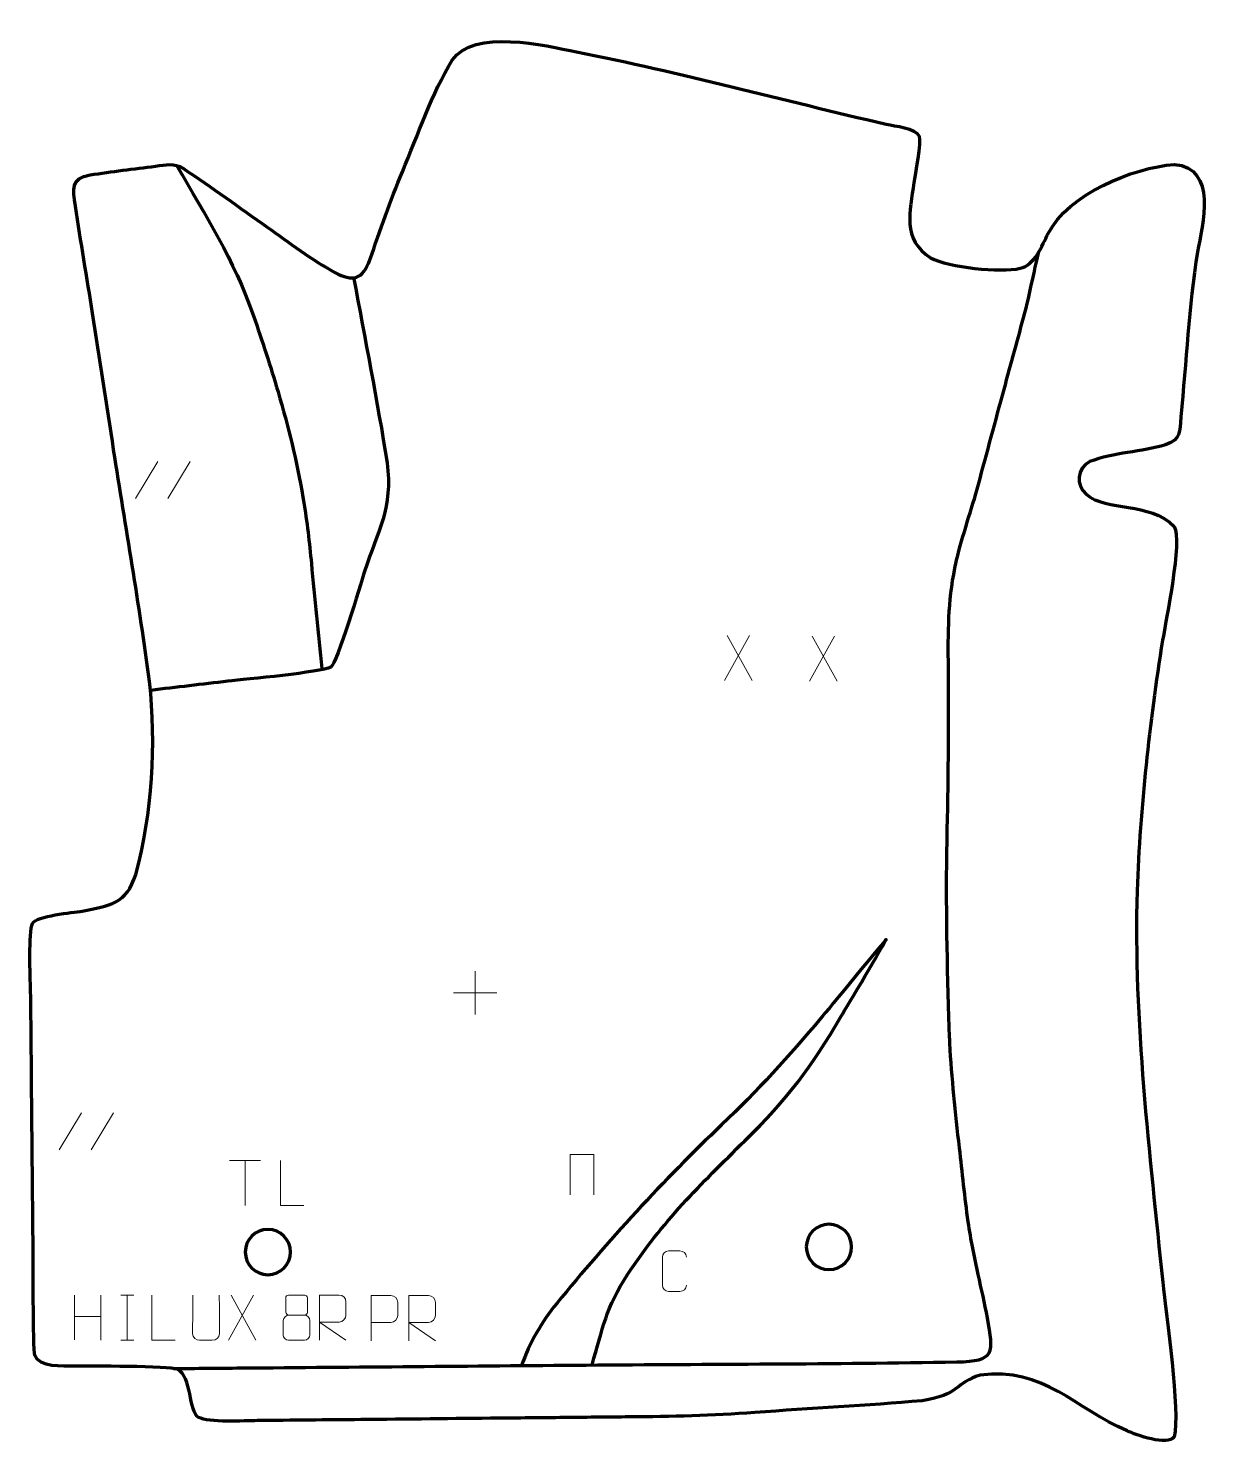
# Model space of a CAD drawing. Header units: millimetres. Extents: x -325 to 332, y -390 to 394.
import ezdxf

# ---------------------------------------------------------------- set-up
doc = ezdxf.new("R2010")
doc.units = ezdxf.units.MM
doc.header["$MEASUREMENT"] = 0
for name, color, linetype in [('layer 1', 7, 'Continuous'), ('layer 2', 7, 'Continuous'), ('layer 3', 7, 'Continuous')]:
    doc.layers.add(name, color=color, linetype=linetype)

msp = doc.modelspace()

# ---------------------------------------------------------------- linework, layer by layer
at = {"layer": 'layer 1', "color": 250, "lineweight": 9}
for points in [[(-253.7087, 154.4624), (-253.7087, 154.4624), (-266.073, 133.9181), (-266.073, 133.9181)], [(-235.9788, 154.4624), (-235.9788, 154.4624), (-248.3431, 133.9181), (-248.3431, 133.9181)], [(73.1557, 58.345), (73.1557, 58.345), (59.4152, 33.3915), (59.4152, 33.3915)], [(60.8698, 58.345), (60.8698, 58.345), (74.6104, 33.4492), (74.6104, 33.4492)], [(120.1235, 57.9909), (120.1235, 57.9909), (106.3829, 33.0374), (106.3829, 33.0374)], [(107.8375, 57.9909), (107.8375, 57.9909), (121.5781, 33.0951), (121.5781, 33.0951)], [(-78.3824, -127.107), (-78.3824, -127.107), (-78.3824, -151.0849), (-78.3824, -151.0849)], [(-66.3935, -139.096), (-66.3935, -139.096), (-90.3713, -139.096), (-90.3713, -139.096)], [(-296.0421, -205.371), (-296.0421, -205.371), (-308.4064, -225.9153), (-308.4064, -225.9153)], [(-278.3122, -205.371), (-278.3122, -205.371), (-290.6765, -225.9153), (-290.6765, -225.9153)], [(-214.1022, -231.7653), (-214.1022, -231.7653), (-197.115, -231.7653), (-197.115, -231.7653)], [(-205.6084, -256.6953), (-205.6084, -256.6953), (-205.6084, -231.7418), (-205.6084, -231.7418)], [(-299.9036, -306.1215), (-299.9036, -306.1215), (-299.9036, -330.899), (-299.9036, -330.899)], [(-285.2603, -306.1215), (-285.2603, -306.1215), (-285.2603, -331.075), (-285.2603, -331.075)], [(-274.247, -306.1392), (-274.247, -306.1392), (-267.0789, -306.1392), (-267.0789, -306.1392)], [(-270.663, -306.1392), (-270.663, -306.1392), (-270.663, -331.0927), (-270.663, -331.0927)], [(-200.9945, -306.1392), (-200.9945, -306.1392), (-214.7351, -331.035), (-214.7351, -331.035)], [(-213.2805, -306.1392), (-213.2805, -306.1392), (-199.5399, -331.0927), (-199.5399, -331.0927)], [(-299.9036, -318.0038), (-299.9036, -318.0038), (-285.2603, -318.0034), (-285.2603, -318.0034)], [(-274.247, -331.0927), (-274.247, -331.0927), (-267.0789, -331.0927), (-267.0789, -331.0927)]]:
    msp.add_open_spline(points, degree=3, dxfattribs=at)
for points, knots in [([(-173.1126, -256.6954), (-173.1126, -256.6954), (-186.0618, -256.6954), (-186.0618, -256.6954), (-186.0618, -256.6954), (-186.0618, -256.6954), (-186.0618, -231.7418), (-186.0618, -231.7418)], [0, 0, 0, 0, 0.33333333, 0.33333333, 0.33333333, 0.33333333, 1, 1, 1, 1]), ([(-12.8695, -250.8134), (-12.8695, -250.8134), (-12.8695, -228.4631), (-12.8695, -228.4631), (-12.8695, -228.4631), (-12.8695, -228.4631), (-25.9878, -228.4631), (-25.9878, -228.4631), (-25.9878, -228.4631), (-25.9878, -228.4631), (-25.9878, -250.8134), (-25.9878, -250.8134)], [0, 0, 0, 0, 0.25, 0.25, 0.25, 0.25, 0.5, 0.5, 0.5, 0.5, 1, 1, 1, 1]), ([(38.3319, -300.6577), (38.2067, -302.7387), (36.7046, -304.0639), (34.7808, -304.0736), (34.7808, -304.0736), (32.6922, -304.0733), (30.6036, -304.0733), (28.5153, -304.0736), (28.5153, -304.0736), (26.7911, -304.168), (25.0247, -302.4801), (25.0347, -300.6733), (25.0347, -300.6733), (25.0352, -295.5051), (25.0352, -290.3374), (25.0347, -285.17), (25.0347, -285.17), (25.0385, -283.2549), (26.6031, -281.715), (28.5309, -281.7271), (28.5309, -281.7271), (30.614, -281.7271), (32.6974, -281.7271), (34.7808, -281.7271), (34.7808, -281.7271), (36.5243, -281.6953), (38.308, -283.0312), (38.3319, -285.2146)], [0, 0, 0, 0, 0.125, 0.125, 0.125, 0.125, 0.25, 0.25, 0.25, 0.25, 0.375, 0.375, 0.375, 0.375, 0.5, 0.5, 0.5, 0.5, 0.625, 0.625, 0.625, 0.625, 0.75, 0.75, 0.75, 0.75, 1, 1, 1, 1]), ([(-244.1884, -331.0928), (-244.1884, -331.0928), (-257.1375, -331.0928), (-257.1375, -331.0928), (-257.1375, -331.0928), (-257.1375, -331.0928), (-257.1375, -306.1392), (-257.1375, -306.1392)], [0, 0, 0, 0, 0.33333333, 0.33333333, 0.33333333, 0.33333333, 1, 1, 1, 1]), ([(-219.8103, -306.135), (-219.8107, -311.6745), (-219.7149, -321.8763), (-219.7145, -327.4167), (-219.7145, -327.4167), (-219.8543, -329.6562), (-221.5315, -331.0824), (-223.6792, -331.0929), (-223.6792, -331.0929), (-226.0111, -331.0925), (-228.343, -331.0925), (-230.6745, -331.0929), (-230.6745, -331.0929), (-232.5995, -331.1944), (-234.5716, -329.3779), (-234.5604, -327.4334), (-234.5604, -327.4334), (-234.5601, -321.8715), (-234.4647, -311.6961), (-234.4651, -306.135)], [0, 0, 0, 0, 0.16666667, 0.16666667, 0.16666667, 0.16666667, 0.33333333, 0.33333333, 0.33333333, 0.33333333, 0.5, 0.5, 0.5, 0.5, 0.66666667, 0.66666667, 0.66666667, 0.66666667, 1, 1, 1, 1]), ([(-183.0909, -307.6051), (-183.0909, -309.8181), (-183.0909, -313.5004), (-183.0909, -315.7137), (-183.0909, -315.7137), (-183.0759, -316.2211), (-182.2686, -317.1525), (-181.5684, -317.1513), (-181.5684, -317.1513), (-178.5985, -317.1511), (-175.6283, -317.236), (-172.6579, -317.2363), (-172.6579, -317.2363), (-171.8608, -317.2321), (-171.1401, -316.4418), (-171.1427, -315.7211), (-171.1427, -315.7211), (-171.143, -313.5051), (-171.143, -309.8204), (-171.1427, -307.6051), (-171.1427, -307.6051), (-171.1612, -306.8943), (-171.7726, -306.1339), (-172.6065, -306.1413), (-172.6065, -306.1413), (-175.6237, -306.1416), (-178.6405, -306.1416), (-181.6572, -306.1413), (-181.6572, -306.1413), (-182.2835, -306.1337), (-183.1076, -306.8447), (-183.0909, -307.6051)], [0, 0, 0, 0, 0.11111111, 0.11111111, 0.11111111, 0.11111111, 0.22222222, 0.22222222, 0.22222222, 0.22222222, 0.33333333, 0.33333333, 0.33333333, 0.33333333, 0.44444444, 0.44444444, 0.44444444, 0.44444444, 0.55555556, 0.55555556, 0.55555556, 0.55555556, 0.66666667, 0.66666667, 0.66666667, 0.66666667, 0.77777778, 0.77777778, 0.77777778, 0.77777778, 1, 1, 1, 1]), ([(-164.4695, -331.0927), (-164.4695, -331.0927), (-164.4695, -306.1392), (-164.4695, -306.1392), (-164.4695, -306.1392), (-160.8747, -306.1392), (-157.2792, -306.1392), (-153.684, -306.1392), (-153.684, -306.1392), (-151.3587, -306.1769), (-149.8014, -307.6669), (-149.8055, -310.0333), (-149.8055, -310.0333), (-149.8059, -312.0688), (-149.8059, -315.1282), (-149.8055, -317.1642), (-149.8055, -317.1642), (-149.8121, -319.0397), (-151.6243, -320.9815), (-153.6338, -321.0006), (-153.6338, -321.0006), (-153.6338, -321.0006), (-164.4695, -321.0006), (-164.4695, -321.0006), (-164.4695, -321.0006), (-164.4695, -321.0006), (-149.8148, -331.0927), (-149.8148, -331.0927)], [0, 0, 0, 0, 0.125, 0.125, 0.125, 0.125, 0.25, 0.25, 0.25, 0.25, 0.375, 0.375, 0.375, 0.375, 0.5, 0.5, 0.5, 0.5, 0.625, 0.625, 0.625, 0.625, 0.75, 0.75, 0.75, 0.75, 1, 1, 1, 1]), ([(-135.8368, -331.3135), (-135.8368, -331.3135), (-135.8368, -306.3599), (-135.8368, -306.3599), (-135.8368, -306.3599), (-132.2418, -306.3599), (-128.6465, -306.3599), (-125.0511, -306.3599), (-125.0511, -306.3599), (-122.7259, -306.3978), (-121.1685, -307.8879), (-121.1727, -310.254), (-121.1727, -310.254), (-121.1731, -312.2897), (-121.1731, -315.349), (-121.1727, -317.385), (-121.1727, -317.385), (-121.1792, -319.2604), (-122.9914, -321.2023), (-125.001, -321.2214), (-125.001, -321.2214), (-125.001, -321.2214), (-135.8368, -321.2214), (-135.8368, -321.2214)], [0, 0, 0, 0, 0.14285714, 0.14285714, 0.14285714, 0.14285714, 0.28571429, 0.28571429, 0.28571429, 0.28571429, 0.42857143, 0.42857143, 0.42857143, 0.42857143, 0.57142857, 0.57142857, 0.57142857, 0.57142857, 0.71428571, 0.71428571, 0.71428571, 0.71428571, 1, 1, 1, 1]), ([(-115.0241, -331.3096), (-115.0241, -331.3096), (-115.0241, -306.3561), (-115.0241, -306.3561), (-115.0241, -306.3561), (-111.4293, -306.3561), (-107.8338, -306.3561), (-104.2386, -306.3561), (-104.2386, -306.3561), (-101.9133, -306.3938), (-100.356, -307.8838), (-100.3601, -310.2502), (-100.3601, -310.2502), (-100.3605, -312.2857), (-100.3605, -315.3451), (-100.3601, -317.3811), (-100.3601, -317.3811), (-100.3666, -319.2566), (-102.1789, -321.1984), (-104.1884, -321.2175), (-104.1884, -321.2175), (-104.1884, -321.2175), (-115.0241, -321.2175), (-115.0241, -321.2175), (-115.0241, -321.2175), (-115.0241, -321.2175), (-100.3694, -331.3096), (-100.3694, -331.3096)], [0, 0, 0, 0, 0.125, 0.125, 0.125, 0.125, 0.25, 0.25, 0.25, 0.25, 0.375, 0.375, 0.375, 0.375, 0.5, 0.5, 0.5, 0.5, 0.625, 0.625, 0.625, 0.625, 0.75, 0.75, 0.75, 0.75, 1, 1, 1, 1]), ([(-184.5497, -320.1233), (-184.5497, -323.2941), (-184.5497, -324.9962), (-184.5497, -328.1676), (-184.5497, -328.1676), (-184.5582, -329.3895), (-182.8603, -331.0822), (-181.6077, -331.0907), (-181.6077, -331.0907), (-178.6246, -331.0904), (-175.6413, -331.0904), (-172.6579, -331.0907), (-172.6579, -331.0907), (-171.3347, -331.079), (-169.7142, -329.4574), (-169.7253, -328.1582), (-169.7253, -328.1582), (-169.7256, -324.99), (-169.7256, -323.2912), (-169.7253, -320.1233), (-169.7253, -320.1233), (-169.795, -318.7429), (-171.3728, -317.1643), (-172.6782, -317.1704), (-172.6782, -317.1704), (-175.6548, -317.1707), (-178.6314, -317.1707), (-181.6077, -317.1704), (-181.6077, -317.1704), (-182.6872, -317.164), (-184.5335, -318.7429), (-184.5497, -320.1233)], [0, 0, 0, 0, 0.11111111, 0.11111111, 0.11111111, 0.11111111, 0.22222222, 0.22222222, 0.22222222, 0.22222222, 0.33333333, 0.33333333, 0.33333333, 0.33333333, 0.44444444, 0.44444444, 0.44444444, 0.44444444, 0.55555556, 0.55555556, 0.55555556, 0.55555556, 0.66666667, 0.66666667, 0.66666667, 0.66666667, 0.77777778, 0.77777778, 0.77777778, 0.77777778, 1, 1, 1, 1])]:
    msp.add_open_spline(points, degree=3, knots=knots, dxfattribs=at)
at = {"layer": 'layer 2', "color": 142, "lineweight": 158}
for points, knots in [([(-243.4402, 318.2038), (-227.0591, 289.4284), (-212.084, 266.8283), (-200.9687, 234.9931), (-200.9687, 234.9931), (-196.1076, 221.0709), (-191.551, 207.0498), (-187.3287, 192.9206), (-187.3287, 192.9206), (-181.7387, 173.6383), (-176.9572, 154.6194), (-173.5762, 134.8113), (-173.5762, 134.8113), (-171.643, 123.286), (-170.2046, 111.7852), (-169.1244, 100.1502), (-169.1244, 100.1502), (-169.1244, 100.1502), (-168.9428, 98.169), (-168.9428, 98.169), (-168.9428, 98.169), (-167.1981, 78.8018), (-165.1458, 59.4643), (-163.2042, 40.1162), (-163.2042, 40.1162), (-163.2042, 40.1162), (-163.1086, 39.1648), (-163.1086, 39.1648)], [0, 0, 0, 0, 0.125, 0.125, 0.125, 0.125, 0.25, 0.25, 0.25, 0.25, 0.375, 0.375, 0.375, 0.375, 0.5, 0.5, 0.5, 0.5, 0.625, 0.625, 0.625, 0.625, 0.75, 0.75, 0.75, 0.75, 1, 1, 1, 1]), ([(-245.0749, -346.6841), (-232.6737, -346.5791), (-220.2724, -346.4741), (-207.8711, -346.3691), (-207.8711, -346.3691), (-144.2748, -345.8307), (-80.6786, -345.2922), (-17.0822, -344.7537), (-17.0822, -344.7537), (51.1659, -344.1834), (119.5535, -344.2617), (187.7783, -343.0535), (187.7783, -343.0535), (209.2399, -342.6734), (208.1824, -338.014), (204.7006, -318.6926), (204.7006, -318.6926), (203.2557, -310.675), (201.3638, -302.7214), (199.6124, -294.7653), (199.6124, -294.7653), (197.5245, -285.0535), (195.5461, -275.4753), (194.1073, -265.6373), (194.1073, -265.6373), (192.1529, -252.053), (190.8432, -238.3695), (189.268, -224.7367), (189.268, -224.7367), (187.0312, -205.4696), (184.9803, -186.3321), (183.9401, -166.9525), (183.9401, -166.9525), (183.6863, -162.1271), (183.494, -157.3089), (183.3532, -152.479), (183.3532, -152.479), (182.3785, -117.8476), (181.7081, -83.271), (182.5008, -48.6264), (182.5008, -48.6264), (183.2442, -18.0258), (183.3461, 12.5736), (183.1089, 43.1811), (183.1089, 43.1811), (183.1089, 43.1811), (183.1004, 44.1366), (183.1004, 44.1366), (183.1004, 44.1366), (182.9265, 62.8317), (183.2882, 80.6068), (187.436, 98.9513), (187.436, 98.9513), (187.436, 98.9513), (187.6521, 99.8893), (187.6521, 99.8893), (187.6521, 99.8893), (191.0301, 114.0117), (195.8842, 127.7544), (199.7268, 141.7569), (199.7268, 141.7569), (204.4503, 159.2529), (209.1348, 176.7591), (213.8844, 194.2479), (213.8844, 194.2479), (217.7259, 208.3476), (221.5704, 222.4465), (225.4086, 236.5471), (225.4086, 236.5471), (227.2252, 243.2221), (228.7489, 251.1379), (230.2987, 258.0001), (230.2987, 258.0001), (231.2119, 262.0434), (232.1252, 266.0867), (233.0383, 270.13)], [0, 0, 0, 0, 0.05, 0.05, 0.05, 0.05, 0.1, 0.1, 0.1, 0.1, 0.15, 0.15, 0.15, 0.15, 0.2, 0.2, 0.2, 0.2, 0.25, 0.25, 0.25, 0.25, 0.3, 0.3, 0.3, 0.3, 0.35, 0.35, 0.35, 0.35, 0.4, 0.4, 0.4, 0.4, 0.45, 0.45, 0.45, 0.45, 0.5, 0.5, 0.5, 0.5, 0.55, 0.55, 0.55, 0.55, 0.6, 0.6, 0.6, 0.6, 0.65, 0.65, 0.65, 0.65, 0.7, 0.7, 0.7, 0.7, 0.75, 0.75, 0.75, 0.75, 0.8, 0.8, 0.8, 0.8, 0.85, 0.85, 0.85, 0.85, 0.9, 0.9, 0.9, 0.9, 1, 1, 1, 1]), ([(-145.5637, 256.2585), (-139.4648, 222.2158), (-132.4014, 187.9045), (-127.1253, 153.7768), (-127.1253, 153.7768), (-123.8045, 128.8416), (-132.0473, 116.2965), (-139.5502, 93.7176), (-139.5502, 93.7176), (-141.7732, 86.6598), (-154.7532, 42.7859), (-158.1822, 40.8776), (-158.1822, 40.8776), (-163.5869, 37.8697), (-205.09, 34.2215), (-215.0271, 33.0513), (-215.0271, 33.0513), (-229.2875, 31.3721), (-243.5478, 29.6931), (-257.8082, 28.0139)], [0, 0, 0, 0, 0.16666667, 0.16666667, 0.16666667, 0.16666667, 0.33333333, 0.33333333, 0.33333333, 0.33333333, 0.5, 0.5, 0.5, 0.5, 0.66666667, 0.66666667, 0.66666667, 0.66666667, 1, 1, 1, 1]), ([(-13.8332, -344.7262), (-7.8002, -324.4953), (-6.1989, -313.095), (5.8182, -294.7287), (5.8182, -294.7287), (25.0126, -265.529), (46.0623, -245.142), (70.6158, -220.8948), (70.6158, -220.8948), (94.3559, -197.4028), (107.0327, -180.9412), (123.8593, -152.0967), (123.8593, -152.0967), (126.6477, -147.3263), (148.4021, -111.2036), (148.6992, -109.6697), (148.6992, -109.6697), (148.345, -109.8916), (116.1171, -149.0241), (112.5218, -153.2623), (112.5218, -153.2623), (95.1365, -173.757), (77.2824, -193.5745), (57.8028, -212.1177), (57.8028, -212.1177), (25.5777, -242.5936), (-5.2735, -276.3193), (-33.3016, -310.6893), (-33.3016, -310.6893), (-41.7611, -321.0739), (-48.3374, -332.3741), (-52.717, -345.0555)], [0, 0, 0, 0, 0.11111111, 0.11111111, 0.11111111, 0.11111111, 0.22222222, 0.22222222, 0.22222222, 0.22222222, 0.33333333, 0.33333333, 0.33333333, 0.33333333, 0.44444444, 0.44444444, 0.44444444, 0.44444444, 0.55555556, 0.55555556, 0.55555556, 0.55555556, 0.66666667, 0.66666667, 0.66666667, 0.66666667, 0.77777778, 0.77777778, 0.77777778, 0.77777778, 1, 1, 1, 1])]:
    msp.add_open_spline(points, degree=3, knots=knots, dxfattribs=at)
at = {"layer": 'layer 2', "color": 142, "lineweight": 200}
for points in [[(-192.9737, -269.8273), (-186.0561, -269.8273), (-180.4482, -275.4352), (-180.4482, -282.3529), (-180.4482, -282.3529), (-180.4481, -289.2706), (-186.056, -294.8785), (-192.9737, -294.8785), (-192.9737, -294.8785), (-199.8914, -294.8785), (-205.4993, -289.2706), (-205.4993, -282.3529), (-205.4993, -282.3529), (-205.4994, -275.4352), (-199.8915, -269.8273), (-192.9737, -269.8273)], [(-192.9737, -269.8273), (-186.0561, -269.8273), (-180.4482, -275.4352), (-180.4482, -282.3529), (-180.4482, -282.3529), (-180.4481, -289.2706), (-186.056, -294.8785), (-192.9737, -294.8785), (-192.9737, -294.8785), (-199.8914, -294.8785), (-205.4993, -289.2707), (-205.4993, -282.353), (-205.4993, -282.353), (-205.4994, -275.4352), (-199.8915, -269.8273), (-192.9737, -269.8273)], [(-192.9737, -269.8273), (-186.0561, -269.8273), (-180.4482, -275.4352), (-180.4482, -282.3529), (-180.4482, -282.3529), (-180.4481, -289.2706), (-186.056, -294.8785), (-192.9737, -294.8785), (-192.9737, -294.8785), (-199.8914, -294.8785), (-205.4993, -289.2707), (-205.4993, -282.353), (-205.4993, -282.353), (-205.4994, -275.4353), (-199.8915, -269.8273), (-192.9737, -269.8273)], [(-192.9737, -269.8273), (-186.0561, -269.8273), (-180.4482, -275.4352), (-180.4482, -282.3529), (-180.4482, -282.3529), (-180.4481, -289.2706), (-186.056, -294.8785), (-192.9737, -294.8785), (-192.9737, -294.8785), (-199.8914, -294.8786), (-205.4993, -289.2707), (-205.4993, -282.353), (-205.4993, -282.353), (-205.4994, -275.4353), (-199.8915, -269.8273), (-192.9737, -269.8273)], [(-192.9737, -269.8274), (-186.0561, -269.8274), (-180.4482, -275.4352), (-180.4482, -282.3529), (-180.4482, -282.3529), (-180.4481, -289.2706), (-186.056, -294.8785), (-192.9737, -294.8786), (-192.9737, -294.8786), (-199.8914, -294.8786), (-205.4993, -289.2707), (-205.4993, -282.353), (-205.4993, -282.353), (-205.4994, -275.4353), (-199.8915, -269.8274), (-192.9737, -269.8274)], [(-192.9737, -269.8274), (-186.0561, -269.8274), (-180.4482, -275.4353), (-180.4482, -282.3529), (-180.4482, -282.3529), (-180.4481, -289.2706), (-186.056, -294.8785), (-192.9737, -294.8786), (-192.9737, -294.8786), (-199.8914, -294.8786), (-205.4993, -289.2707), (-205.4993, -282.353), (-205.4993, -282.353), (-205.4994, -275.4353), (-199.8915, -269.8274), (-192.9737, -269.8274)], [(-192.9737, -269.8274), (-186.0561, -269.8274), (-180.4482, -275.4353), (-180.4482, -282.353), (-180.4482, -282.353), (-180.4481, -289.2707), (-186.056, -294.8786), (-192.9737, -294.8786), (-192.9737, -294.8786), (-199.8914, -294.8786), (-205.4993, -289.2707), (-205.4993, -282.353), (-205.4993, -282.353), (-205.4994, -275.4353), (-199.8915, -269.8274), (-192.9737, -269.8274)], [(-192.9737, -269.8274), (-186.0561, -269.8274), (-180.4482, -275.4353), (-180.4482, -282.353), (-180.4482, -282.353), (-180.4481, -289.2707), (-186.056, -294.8786), (-192.9737, -294.8786), (-192.9737, -294.8786), (-199.8914, -294.8786), (-205.4993, -289.2707), (-205.4993, -282.353), (-205.4993, -282.353), (-205.4994, -275.4353), (-199.8915, -269.8274), (-192.9737, -269.8274)], [(-192.9737, -269.8274), (-186.0561, -269.8274), (-180.4482, -275.4353), (-180.4482, -282.353), (-180.4482, -282.353), (-180.4481, -289.2707), (-186.056, -294.8786), (-192.9737, -294.8786), (-192.9737, -294.8786), (-199.8914, -294.8786), (-205.4993, -289.2707), (-205.4993, -282.3531), (-205.4993, -282.3531), (-205.4994, -275.4353), (-199.8915, -269.8274), (-192.9737, -269.8274)], [(-192.9737, -269.8274), (-186.0561, -269.8274), (-180.4482, -275.4353), (-180.4482, -282.353), (-180.4482, -282.353), (-180.4481, -289.2707), (-186.056, -294.8786), (-192.9737, -294.8786), (-192.9737, -294.8786), (-199.8914, -294.8786), (-205.4993, -289.2708), (-205.4993, -282.3531), (-205.4993, -282.3531), (-205.4994, -275.4354), (-199.8915, -269.8274), (-192.9737, -269.8274)], [(-192.9737, -269.8274), (-186.0561, -269.8274), (-180.4482, -275.4353), (-180.4482, -282.353), (-180.4482, -282.353), (-180.4481, -289.2707), (-186.056, -294.8786), (-192.9737, -294.8786), (-192.9737, -294.8786), (-199.8914, -294.8787), (-205.4993, -289.2708), (-205.4993, -282.3531), (-205.4993, -282.3531), (-205.4994, -275.4354), (-199.8915, -269.8274), (-192.9737, -269.8274)], [(-192.9737, -269.8274), (-186.0561, -269.8274), (-180.4482, -275.4353), (-180.4482, -282.353), (-180.4482, -282.353), (-180.4481, -289.2707), (-186.056, -294.8786), (-192.9737, -294.8786), (-192.9737, -294.8786), (-199.8914, -294.8787), (-205.4993, -289.2708), (-205.4993, -282.3531), (-205.4993, -282.3531), (-205.4994, -275.4354), (-199.8915, -269.8274), (-192.9737, -269.8274)], [(-192.9737, -269.8275), (-186.0561, -269.8275), (-180.4482, -275.4354), (-180.4482, -282.353), (-180.4482, -282.353), (-180.4481, -289.2707), (-186.056, -294.8786), (-192.9737, -294.8787), (-192.9737, -294.8787), (-199.8914, -294.8787), (-205.4993, -289.2708), (-205.4993, -282.3531), (-205.4993, -282.3531), (-205.4994, -275.4354), (-199.8915, -269.8275), (-192.9737, -269.8275)], [(-192.9737, -269.8275), (-186.0561, -269.8275), (-180.4482, -275.4354), (-180.4482, -282.3531), (-180.4482, -282.3531), (-180.4481, -289.2707), (-186.056, -294.8787), (-192.9737, -294.8787), (-192.9737, -294.8787), (-199.8914, -294.8787), (-205.4993, -289.2708), (-205.4993, -282.3531), (-205.4993, -282.3531), (-205.4994, -275.4354), (-199.8915, -269.8275), (-192.9737, -269.8275)], [(-192.9737, -269.8275), (-186.0561, -269.8275), (-180.4482, -275.4354), (-180.4482, -282.3531), (-180.4482, -282.3531), (-180.4481, -289.2708), (-186.056, -294.8787), (-192.9737, -294.8787), (-192.9737, -294.8787), (-199.8914, -294.8787), (-205.4993, -289.2708), (-205.4993, -282.3531), (-205.4993, -282.3531), (-205.4994, -275.4354), (-199.8915, -269.8275), (-192.9737, -269.8275)], [(-192.9737, -269.8275), (-186.0561, -269.8275), (-180.4482, -275.4354), (-180.4482, -282.3531), (-180.4482, -282.3531), (-180.4481, -289.2708), (-186.056, -294.8787), (-192.9737, -294.8787), (-192.9737, -294.8787), (-199.8914, -294.8787), (-205.4993, -289.2708), (-205.4993, -282.3531), (-205.4993, -282.3531), (-205.4994, -275.4354), (-199.8915, -269.8275), (-192.9737, -269.8275)], [(-192.9737, -269.8275), (-186.0561, -269.8275), (-180.4482, -275.4354), (-180.4482, -282.3531), (-180.4482, -282.3531), (-180.4481, -289.2708), (-186.056, -294.8787), (-192.9737, -294.8787), (-192.9737, -294.8787), (-199.8914, -294.8787), (-205.4993, -289.2709), (-205.4993, -282.3532), (-205.4993, -282.3532), (-205.4994, -275.4354), (-199.8915, -269.8275), (-192.9737, -269.8275)], [(-192.9737, -269.8275), (-186.0561, -269.8275), (-180.4482, -275.4354), (-180.4482, -282.3531), (-180.4482, -282.3531), (-180.4481, -289.2708), (-186.056, -294.8787), (-192.9737, -294.8787), (-192.9737, -294.8787), (-199.8914, -294.8787), (-205.4993, -289.2709), (-205.4993, -282.3532), (-205.4993, -282.3532), (-205.4994, -275.4355), (-199.8915, -269.8275), (-192.9737, -269.8275)], [(-192.9737, -269.8275), (-186.0561, -269.8275), (-180.4482, -275.4354), (-180.4482, -282.3531), (-180.4482, -282.3531), (-180.4481, -289.2708), (-186.056, -294.8787), (-192.9737, -294.8787), (-192.9737, -294.8787), (-199.8914, -294.8788), (-205.4993, -289.2709), (-205.4993, -282.3532), (-205.4993, -282.3532), (-205.4994, -275.4355), (-199.8915, -269.8275), (-192.9737, -269.8275)], [(-192.9737, -269.8276), (-186.0561, -269.8276), (-180.4482, -275.4354), (-180.4482, -282.3531), (-180.4482, -282.3531), (-180.4481, -289.2708), (-186.056, -294.8787), (-192.9737, -294.8788), (-192.9737, -294.8788), (-199.8914, -294.8788), (-205.4993, -289.2709), (-205.4993, -282.3532), (-205.4993, -282.3532), (-205.4994, -275.4355), (-199.8915, -269.8276), (-192.9737, -269.8276)], [(-192.9737, -269.8276), (-186.0561, -269.8276), (-180.4482, -275.4355), (-180.4482, -282.3531), (-180.4482, -282.3531), (-180.4481, -289.2708), (-186.056, -294.8787), (-192.9737, -294.8788), (-192.9737, -294.8788), (-199.8914, -294.8788), (-205.4993, -289.2709), (-205.4993, -282.3532), (-205.4993, -282.3532), (-205.4994, -275.4355), (-199.8915, -269.8276), (-192.9737, -269.8276)], [(104.6152, -279.5249), (104.6152, -272.6072), (110.2231, -266.9993), (117.1408, -266.9993), (117.1408, -266.9993), (124.0586, -266.9993), (129.6665, -272.6072), (129.6665, -279.5249), (129.6665, -279.5249), (129.6666, -286.4426), (124.0586, -292.0505), (117.1409, -292.0505), (117.1409, -292.0505), (110.2231, -292.0505), (104.6152, -286.4426), (104.6152, -279.5249)], [(104.6152, -279.5249), (104.6152, -272.6072), (110.2231, -266.9993), (117.1408, -266.9993), (117.1408, -266.9993), (124.0586, -266.9993), (129.6665, -272.6072), (129.6665, -279.5249), (129.6665, -279.5249), (129.6666, -286.4426), (124.0586, -292.0505), (117.1409, -292.0505), (117.1409, -292.0505), (110.2231, -292.0505), (104.6152, -286.4426), (104.6152, -279.5249)], [(104.6152, -279.5249), (104.6152, -272.6072), (110.2231, -266.9993), (117.1408, -266.9993), (117.1408, -266.9993), (124.0586, -266.9993), (129.6665, -272.6072), (129.6665, -279.5249), (129.6665, -279.5249), (129.6666, -286.4426), (124.0586, -292.0505), (117.1409, -292.0505), (117.1409, -292.0505), (110.2231, -292.0506), (104.6152, -286.4426), (104.6152, -279.5249)], [(104.6152, -279.5249), (104.6152, -272.6072), (110.2231, -266.9993), (117.1408, -266.9993), (117.1408, -266.9993), (124.0586, -266.9993), (129.6665, -272.6072), (129.6665, -279.5249), (129.6665, -279.5249), (129.6666, -286.4426), (124.0586, -292.0505), (117.1409, -292.0505), (117.1409, -292.0505), (110.2231, -292.0506), (104.6152, -286.4427), (104.6152, -279.5249)], [(104.6152, -279.525), (104.6152, -272.6073), (110.2231, -266.9994), (117.1408, -266.9994), (117.1408, -266.9994), (124.0586, -266.9993), (129.6665, -272.6072), (129.6665, -279.5249), (129.6665, -279.5249), (129.6666, -286.4426), (124.0586, -292.0505), (117.1409, -292.0506), (117.1409, -292.0506), (110.2231, -292.0506), (104.6152, -286.4427), (104.6152, -279.525)], [(104.6152, -279.525), (104.6152, -272.6073), (110.2231, -266.9994), (117.1408, -266.9994), (117.1408, -266.9994), (124.0586, -266.9994), (129.6665, -272.6072), (129.6665, -279.5249), (129.6665, -279.5249), (129.6666, -286.4426), (124.0586, -292.0505), (117.1409, -292.0506), (117.1409, -292.0506), (110.2231, -292.0506), (104.6152, -286.4427), (104.6152, -279.525)], [(104.6152, -279.525), (104.6152, -272.6073), (110.2231, -266.9994), (117.1408, -266.9994), (117.1408, -266.9994), (124.0586, -266.9994), (129.6665, -272.6073), (129.6665, -279.5249), (129.6665, -279.5249), (129.6666, -286.4426), (124.0586, -292.0506), (117.1409, -292.0506), (117.1409, -292.0506), (110.2231, -292.0506), (104.6152, -286.4427), (104.6152, -279.525)], [(104.6152, -279.525), (104.6152, -272.6073), (110.2231, -266.9994), (117.1408, -266.9994), (117.1408, -266.9994), (124.0586, -266.9994), (129.6665, -272.6073), (129.6665, -279.525), (129.6665, -279.525), (129.6666, -286.4427), (124.0586, -292.0506), (117.1409, -292.0506), (117.1409, -292.0506), (110.2231, -292.0506), (104.6152, -286.4427), (104.6152, -279.525)], [(104.6152, -279.525), (104.6152, -272.6073), (110.2231, -266.9994), (117.1408, -266.9994), (117.1408, -266.9994), (124.0586, -266.9994), (129.6665, -272.6073), (129.6665, -279.525), (129.6665, -279.525), (129.6666, -286.4427), (124.0586, -292.0506), (117.1409, -292.0506), (117.1409, -292.0506), (110.2231, -292.0506), (104.6152, -286.4427), (104.6152, -279.525)], [(104.6152, -279.525), (104.6152, -272.6073), (110.2231, -266.9994), (117.1408, -266.9994), (117.1408, -266.9994), (124.0586, -266.9994), (129.6665, -272.6073), (129.6665, -279.525), (129.6665, -279.525), (129.6666, -286.4427), (124.0586, -292.0506), (117.1409, -292.0506), (117.1409, -292.0506), (110.2231, -292.0506), (104.6152, -286.4427), (104.6152, -279.525)], [(104.6152, -279.525), (104.6152, -272.6073), (110.2231, -266.9994), (117.1408, -266.9994), (117.1408, -266.9994), (124.0586, -266.9994), (129.6665, -272.6073), (129.6665, -279.525), (129.6665, -279.525), (129.6666, -286.4427), (124.0586, -292.0506), (117.1409, -292.0506), (117.1409, -292.0506), (110.2231, -292.0507), (104.6152, -286.4428), (104.6152, -279.525)], [(104.6152, -279.525), (104.6152, -272.6074), (110.2231, -266.9995), (117.1408, -266.9994), (117.1408, -266.9994), (124.0586, -266.9994), (129.6665, -272.6073), (129.6665, -279.525), (129.6665, -279.525), (129.6666, -286.4427), (124.0586, -292.0506), (117.1409, -292.0506), (117.1409, -292.0506), (110.2231, -292.0507), (104.6152, -286.4428), (104.6152, -279.525)], [(104.6152, -279.5251), (104.6152, -272.6074), (110.2231, -266.9995), (117.1408, -266.9995), (117.1408, -266.9995), (124.0586, -266.9995), (129.6665, -272.6073), (129.6665, -279.525), (129.6665, -279.525), (129.6666, -286.4427), (124.0586, -292.0506), (117.1409, -292.0507), (117.1409, -292.0507), (110.2231, -292.0507), (104.6152, -286.4428), (104.6152, -279.5251)], [(104.6152, -279.5251), (104.6152, -272.6074), (110.2231, -266.9995), (117.1408, -266.9995), (117.1408, -266.9995), (124.0586, -266.9995), (129.6665, -272.6073), (129.6665, -279.525), (129.6665, -279.525), (129.6666, -286.4427), (124.0586, -292.0506), (117.1409, -292.0507), (117.1409, -292.0507), (110.2231, -292.0507), (104.6152, -286.4428), (104.6152, -279.5251)], [(104.6152, -279.5251), (104.6152, -272.6074), (110.2231, -266.9995), (117.1408, -266.9995), (117.1408, -266.9995), (124.0586, -266.9995), (129.6665, -272.6074), (129.6665, -279.5251), (129.6665, -279.5251), (129.6666, -286.4427), (124.0586, -292.0507), (117.1409, -292.0507), (117.1409, -292.0507), (110.2231, -292.0507), (104.6152, -286.4428), (104.6152, -279.5251)], [(104.6152, -279.5251), (104.6152, -272.6074), (110.2231, -266.9995), (117.1408, -266.9995), (117.1408, -266.9995), (124.0586, -266.9995), (129.6665, -272.6074), (129.6665, -279.5251), (129.6665, -279.5251), (129.6666, -286.4428), (124.0586, -292.0507), (117.1409, -292.0507), (117.1409, -292.0507), (110.2231, -292.0507), (104.6152, -286.4428), (104.6152, -279.5251)], [(104.6152, -279.5251), (104.6152, -272.6074), (110.2231, -266.9995), (117.1408, -266.9995), (117.1408, -266.9995), (124.0586, -266.9995), (129.6665, -272.6074), (129.6665, -279.5251), (129.6665, -279.5251), (129.6666, -286.4428), (124.0586, -292.0507), (117.1409, -292.0507), (117.1409, -292.0507), (110.2231, -292.0507), (104.6152, -286.4428), (104.6152, -279.5251)], [(104.6152, -279.5251), (104.6152, -272.6074), (110.2231, -266.9995), (117.1408, -266.9995), (117.1408, -266.9995), (124.0586, -266.9995), (129.6665, -272.6074), (129.6665, -279.5251), (129.6665, -279.5251), (129.6666, -286.4428), (124.0586, -292.0507), (117.1409, -292.0507), (117.1409, -292.0507), (110.2231, -292.0508), (104.6152, -286.4428), (104.6152, -279.5251)], [(104.6152, -279.5251), (104.6152, -272.6074), (110.2231, -266.9995), (117.1408, -266.9995), (117.1408, -266.9995), (124.0586, -266.9995), (129.6665, -272.6074), (129.6665, -279.5251), (129.6665, -279.5251), (129.6666, -286.4428), (124.0586, -292.0507), (117.1409, -292.0507), (117.1409, -292.0507), (110.2231, -292.0508), (104.6152, -286.4429), (104.6152, -279.5251)], [(104.6152, -279.5252), (104.6152, -272.6075), (110.2231, -266.9996), (117.1408, -266.9996), (117.1408, -266.9996), (124.0586, -266.9995), (129.6665, -272.6074), (129.6665, -279.5251), (129.6665, -279.5251), (129.6666, -286.4428), (124.0586, -292.0507), (117.1409, -292.0508), (117.1409, -292.0508), (110.2231, -292.0508), (104.6152, -286.4429), (104.6152, -279.5252)], [(104.6152, -279.5252), (104.6152, -272.6075), (110.2231, -266.9996), (117.1408, -266.9996), (117.1408, -266.9996), (124.0586, -266.9996), (129.6665, -272.6074), (129.6665, -279.5251), (129.6665, -279.5251), (129.6666, -286.4428), (124.0586, -292.0507), (117.1409, -292.0508), (117.1409, -292.0508), (110.2231, -292.0508), (104.6152, -286.4429), (104.6152, -279.5252)]]:
    msp.add_open_spline(points, degree=3, knots=[0, 0, 0, 0, 0.2, 0.2, 0.2, 0.2, 0.4, 0.4, 0.4, 0.4, 0.6, 0.6, 0.6, 0.6, 1, 1, 1, 1], dxfattribs=at)
for points in [[(-192.9737, -269.8273), (-192.9737, -269.8273), (-192.9737, -269.8276), (-192.9737, -269.8276)], [(-192.9737, -269.8273), (-192.9737, -269.8273), (-192.9737, -269.8276), (-192.9737, -269.8276)], [(117.1408, -266.9993), (117.1408, -266.9993), (117.1408, -266.9996), (117.1408, -266.9996)], [(104.6152, -279.5249), (104.6152, -279.5249), (104.6152, -279.5252), (104.6152, -279.5252)], [(104.6152, -279.5249), (104.6152, -279.5249), (104.6152, -279.5252), (104.6152, -279.5252)], [(129.6665, -279.5249), (129.6665, -279.5249), (129.6665, -279.5251), (129.6665, -279.5251)], [(-205.4993, -282.3529), (-205.4993, -282.3529), (-205.4993, -282.3532), (-205.4993, -282.3532)], [(-180.4482, -282.3529), (-180.4482, -282.3529), (-180.4482, -282.3531), (-180.4482, -282.3531)], [(-192.9737, -294.8785), (-192.9737, -294.8785), (-192.9737, -294.8788), (-192.9737, -294.8788)], [(117.1409, -292.0505), (117.1409, -292.0505), (117.1409, -292.0508), (117.1409, -292.0508)]]:
    msp.add_open_spline(points, degree=3, dxfattribs=at)
at = {"layer": 'layer 3', "color": 242, "lineweight": 158}
msp.add_open_spline([(-22.4394, 380.8251), (-39.8078, 384.3051), (-79.2231, 393.7612), (-91.0796, 376.2007), (-91.0796, 376.2007), (-102.4373, 357.6837), (-110.0791, 334.7237), (-118.6086, 314.5659), (-118.6086, 314.5659), (-125.3693, 298.3399), (-130.8028, 282.3238), (-136.6768, 265.8167), (-136.6768, 265.8167), (-140.5343, 254.9766), (-145.9447, 253.5627), (-155.9615, 258.9479), (-155.9615, 258.9479), (-168.1624, 265.5073), (-181.7739, 275.8698), (-193.3064, 283.9648), (-193.3064, 283.9648), (-208.6443, 294.7291), (-224.1762, 305.8955), (-239.6734, 316.3633), (-239.6734, 316.3633), (-245.0126, 319.6736), (-249.0972, 318.3648), (-255.145, 317.6145), (-255.145, 317.6145), (-267.1067, 316.1079), (-279.2839, 314.6415), (-291.1883, 312.8082), (-291.1883, 312.8082), (-302.1874, 310.7813), (-300.6411, 304.9578), (-299.293, 295.5939), (-299.293, 295.5939), (-296.4054, 275.8948), (-292.9436, 256.1067), (-289.8901, 236.386), (-289.8901, 236.386), (-285.9934, 211.2197), (-282.0968, 186.0535), (-278.2001, 160.8872), (-278.2001, 160.8872), (-271.5776, 118.288), (-264.0447, 75.6107), (-258.3695, 32.8948), (-258.3695, 32.8948), (-254.5394, -1.7573), (-256.8411, -39.967), (-265.9826, -73.6534), (-265.9826, -73.6534), (-271.0098, -90.1058), (-280.4099, -90.9579), (-295.6689, -93.9453), (-295.6689, -93.9453), (-300.6756, -94.7691), (-321.0817, -96.5719), (-323.0859, -100.7871), (-323.0859, -100.7871), (-325.347, -105.5425), (-324.2367, -130.5308), (-324.121, -137.5321), (-324.121, -137.5321), (-323.7006, -162.9604), (-323.6014, -188.4914), (-323.3541, -213.9323), (-323.3541, -213.9323), (-323.1561, -234.2987), (-322.9581, -254.6653), (-322.7601, -275.0317), (-322.7601, -275.0317), (-322.6891, -283.0244), (-322.8045, -336.1296), (-321.7776, -339.3039), (-321.7776, -339.3039), (-319.4726, -346.4292), (-306.0896, -345.2268), (-300.2245, -345.3063), (-300.2245, -345.3063), (-291.9572, -345.4058), (-247.1542, -345.293), (-243.0785, -347.1354), (-243.0785, -347.1354), (-234.7985, -350.8781), (-236.8704, -370.6479), (-231.2432, -373.6779), (-231.2432, -373.6779), (-225.7056, -376.6597), (-205.9394, -375.6065), (-198.8369, -375.4812), (-198.8369, -375.4812), (-179.73, -375.2911), (-160.6231, -375.1011), (-141.5162, -374.9112), (-141.5162, -374.9112), (-116.0405, -374.6578), (-90.5646, -374.4044), (-65.0887, -374.1511), (-65.0887, -374.1511), (-52.3508, -374.0244), (-39.613, -373.8978), (-26.8751, -373.771), (-26.8751, -373.771), (-15.7294, -373.6602), (-4.5837, -373.5494), (6.562, -373.4385), (6.562, -373.4385), (30.2611, -373.2377), (52.5201, -372.7565), (76.1986, -370.9968), (76.1986, -370.9968), (106.924, -368.732), (138.0623, -367.1906), (168.691, -364.4627), (168.691, -364.4627), (189.3028, -361.3718), (186.9646, -354.4387), (200.681, -350.2714), (200.681, -350.2714), (235.6675, -345.7489), (253.3961, -368.8841), (281.912, -381.1727), (281.912, -381.1727), (286.6774, -383.2263), (304.5106, -389.8451), (307.8265, -384.3913), (307.8265, -384.3913), (311.4696, -370.9722), (303.369, -316.7166), (301.579, -298.9586), (301.579, -298.9586), (294.3901, -228.2112), (285.3129, -153.8535), (287.4288, -82.8044), (287.4288, -82.8044), (289.1303, -36.0147), (294.1654, 9.4344), (301.4948, 55.6436), (301.4948, 55.6436), (303.3616, 66.8582), (312.4605, 110.573), (307.9582, 118.5753), (307.9582, 118.5753), (294.1182, 132.4459), (270.7981, 126.5304), (259.2367, 136.3637), (259.2367, 136.3637), (253.4099, 141.3197), (254.0865, 150.777), (261.2965, 154.368), (261.2965, 154.368), (274.2807, 159.4242), (290.0594, 159.6943), (303.1745, 163.7055), (303.1745, 163.7055), (311.8127, 167.0323), (310.7624, 170.5209), (311.6112, 179.0477), (311.6112, 179.0477), (314.5948, 209.9076), (315.951, 239.4618), (320.8464, 270.2714), (320.8464, 270.2714), (323.5438, 285.2784), (331.9369, 316.7374), (308.0552, 318.5972), (308.0552, 318.5972), (284.8004, 316.8568), (249.3372, 302.0479), (238.2189, 280.3956), (238.2189, 280.3956), (234.8879, 273.6706), (230.9744, 262.9594), (222.8079, 261.1795), (222.8079, 261.1795), (211.6534, 258.7483), (183.4723, 261.6456), (173.2233, 267.0053), (173.2233, 267.0053), (157.5359, 277.1748), (161.7598, 292.5695), (164.1019, 308.397), (164.1019, 308.397), (164.7119, 312.5198), (168.1358, 331.5123), (167.0003, 334.112), (167.0003, 334.112), (164.98, 338.7374), (153.5726, 339.7438), (148.8137, 340.8411), (148.8137, 340.8411), (91.6582, 354.0187), (35.1624, 369.5181), (-22.4394, 380.8251)], degree=3, knots=[0, 0, 0, 0, 0.02, 0.02, 0.02, 0.02, 0.04, 0.04, 0.04, 0.04, 0.06, 0.06, 0.06, 0.06, 0.08, 0.08, 0.08, 0.08, 0.1, 0.1, 0.1, 0.1, 0.12, 0.12, 0.12, 0.12, 0.14, 0.14, 0.14, 0.14, 0.16, 0.16, 0.16, 0.16, 0.18, 0.18, 0.18, 0.18, 0.2, 0.2, 0.2, 0.2, 0.22, 0.22, 0.22, 0.22, 0.24, 0.24, 0.24, 0.24, 0.26, 0.26, 0.26, 0.26, 0.28, 0.28, 0.28, 0.28, 0.3, 0.3, 0.3, 0.3, 0.32, 0.32, 0.32, 0.32, 0.34, 0.34, 0.34, 0.34, 0.36, 0.36, 0.36, 0.36, 0.38, 0.38, 0.38, 0.38, 0.4, 0.4, 0.4, 0.4, 0.42, 0.42, 0.42, 0.42, 0.44, 0.44, 0.44, 0.44, 0.46, 0.46, 0.46, 0.46, 0.48, 0.48, 0.48, 0.48, 0.5, 0.5, 0.5, 0.5, 0.52, 0.52, 0.52, 0.52, 0.54, 0.54, 0.54, 0.54, 0.56, 0.56, 0.56, 0.56, 0.58, 0.58, 0.58, 0.58, 0.6, 0.6, 0.6, 0.6, 0.62, 0.62, 0.62, 0.62, 0.64, 0.64, 0.64, 0.64, 0.66, 0.66, 0.66, 0.66, 0.68, 0.68, 0.68, 0.68, 0.7, 0.7, 0.7, 0.7, 0.72, 0.72, 0.72, 0.72, 0.74, 0.74, 0.74, 0.74, 0.76, 0.76, 0.76, 0.76, 0.78, 0.78, 0.78, 0.78, 0.8, 0.8, 0.8, 0.8, 0.82, 0.82, 0.82, 0.82, 0.84, 0.84, 0.84, 0.84, 0.86, 0.86, 0.86, 0.86, 0.88, 0.88, 0.88, 0.88, 0.9, 0.9, 0.9, 0.9, 0.92, 0.92, 0.92, 0.92, 0.94, 0.94, 0.94, 0.94, 0.96, 0.96, 0.96, 0.96, 1, 1, 1, 1], dxfattribs=at)

doc.saveas('drawing.dxf')
